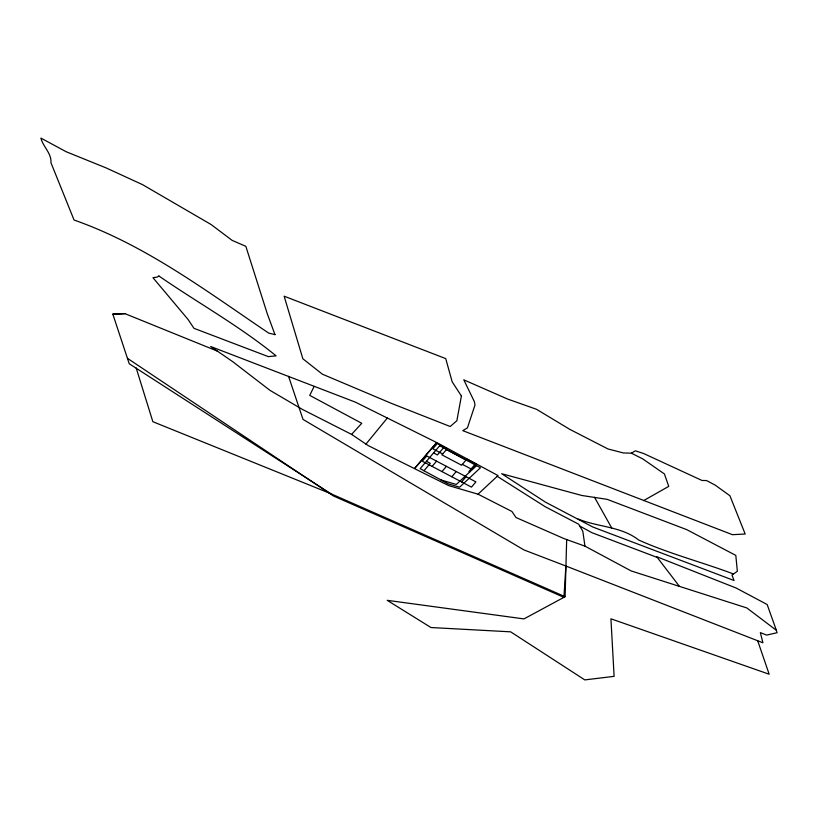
<?xml version="1.0" encoding="UTF-8"?>
<svg xmlns="http://www.w3.org/2000/svg" width="818" height="818" viewBox="0 0 818 818"><rect width="100%" height="100%" fill="white"/><g stroke="black" fill="none" stroke-linecap="round" stroke-linejoin="round"><path stroke-width="1.23" d="M757.693 640.75L769.165 674.226L610.923 618.797L614.114 676.353L584.798 679.901L510.657 631.833L430.953 627.529L387.19 600.32L523.96 618.909L565.115 596.7L566.669 539.553M288.58 376.382L303.028 419.429L523.949 549.931L565.872 566.015L563.939 597.355L333.58 496.045L127.434 358.315M314.184 386.352L309.715 395.37L361.771 423.305L351.566 434.389L302.445 409.429L270.001 390.36L232.609 361.597L210.666 346.505L355.278 402.108L436.7 442.558L498.019 475.565L478.029 494.184L448.653 485.595L368.192 445.575L351.566 434.389M365.902 444.154L387.425 417.926M423.969 470.749L430.278 463.346L426.423 461.311M443.53 447.773L437.415 454.951L433.571 452.927M432.119 466.403L436.587 461.158M441.955 471.577L446.423 466.342M451.792 476.761L456.26 471.526M474.737 464.675L468.898 471.536L469.726 471.976M461.628 481.945L466.086 476.7M476.526 465.646L456.311 484.46L441.045 479.992M733.429 573.96L731.977 575.013L734.022 580.514L592.764 526.996L545.463 502.15L501.679 473.714L581.792 495.473L607.15 499.348L686.731 529.635L735.811 555.391L737.355 571.332L733.429 573.96C702.028 562.109 669.39 553.847 638.735 540.033C621.087 526.25 598.183 527.232 578.152 519.021M631.394 453.182L635.402 450.82L643.572 453.489L701.987 480.463L706.537 480.555L715.229 485.146L729.912 495.739L745.178 534.021L732.447 534.686L462.753 430.636L467.426 427.886L475.013 404.91L474.297 401.495L463.786 379.828L507.446 398.99L536.536 409.307L569.747 429.338L607.968 448.949L623.296 452.947L631.394 453.182L642.733 458.888L664.42 473.959L668.746 486.373L643.582 500.626M565.115 596.7L330.891 493.735L129.234 363.744L112.823 314.132L125.011 313.672L217.363 351.116M112.823 314.132L125.011 313.672M565.872 566.015L762.928 642.795L760.341 632.611L766.681 635.095L777.1 632.703L776.364 630.31L746.834 607.948L631.169 570.933L584.952 546.148L564.011 538.602L515.974 517.508L511.915 511.475L478.029 494.184M657.273 557.447L591.956 532.712L579.778 526.066M330.891 493.735L152.854 421.699L136.177 367.977M446.413 449.624L466.076 459.992M442.691 453.99L432.855 448.806L437.323 443.56L447.16 448.745L441.945 454.869L461.618 465.227L466.822 459.113L476.659 464.297L472.201 469.532L462.364 464.358M497.221 476.311L545.207 506.72L578.704 524.226L582.815 531.25L584.952 546.148M679.359 586.271L656.711 556.71L736.057 587.989L767.172 604.533L776.364 630.31M594.512 497.293L611.721 527.988M461.393 395.994L456.863 420.728L450.207 426.515L391.045 403.223L322.425 374.215L302.864 358.785L284.132 296.188L445.728 358.611L452.16 381.791L461.393 395.994M425.534 455.585L414.552 468.561L436.7 442.558L425.534 455.585M426.751 455.974L422.282 461.219L471.465 487.129L475.923 481.884L426.751 455.974M439.716 445.708L420.145 468.673L448.152 483.847L459.604 487.191L480.452 467.773L439.716 445.708M158.917 276.014L157.199 277.057L152.976 277.711L188.028 319.419L193.978 328.325L268.335 356.628L276.106 355.861C239.357 325.912 197.792 302.813 158.917 276.014M274.981 334.634L268.682 333.09C206.504 291.177 145.594 245.073 74.06 220.032L50.961 162.751C51.636 153.099 43.037 146.892 40.9 138.099L66.197 151.749L106.054 167.884L142.649 184.704L211.085 224.521L232.159 240.4L245.829 246.3L267.312 313.856L274.981 334.634"/></g></svg>
